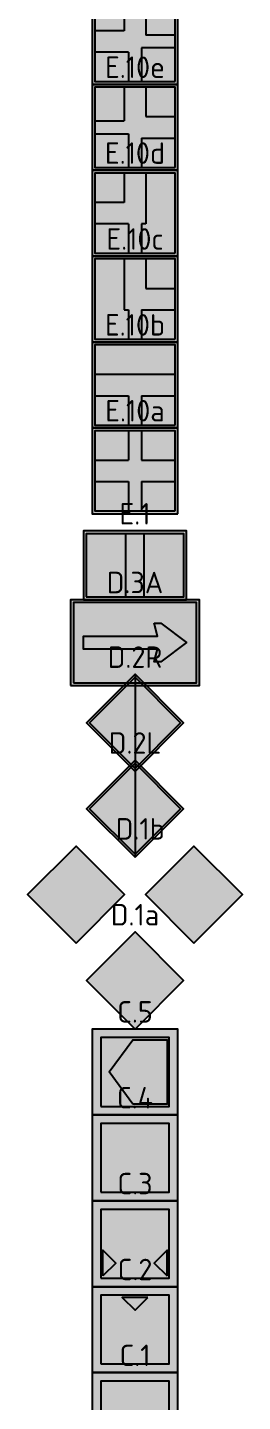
# Model space of a CAD drawing. Header units: metres. Extents: x -13 to 18, y 0 to 1289.
# Drawn here: x -12.5 to 12.5, y 486.6 to 646.6 of the extents above; entities that cross this region are included whole.
import ezdxf
from ezdxf.enums import TextEntityAlignment as Align

# ---------------------------------------------------------------- set-up
doc = ezdxf.new("R2010")
doc.units = ezdxf.units.M
doc.styles.add('NLC-ISO-RVV', font='NLCS-RVV.ttf')
doc.styles.add('NLCS-ISO', font='NLCS-ISO.ttf')

# ---------------------------------------------------------------- blocks, each defined once
blk = doc.blocks.new('SVV-VERKEERSTEKEN_C1-SO')
h = blk.add_hatch(color=22)
h.dxf.hatch_style = 1
h.paths.add_polyline_path([(-5, 0), (5, 0), (5, 10), (-5, 10)])
h.paths.add_polyline_path([(-4, 1), (4, 1), (4, 9), (-4, 9)], flags=16)
h = blk.add_hatch(color=7)
h.dxf.hatch_style = 1
h.paths.add_polyline_path([(-4, 1), (4, 1), (4, 9), (-4, 9)])
h.paths.add_polyline_path([(1.5, 1.25), (-1.5, 1.25), (0, 2.75)], flags=16)
h = blk.add_hatch(color=168)
h.dxf.hatch_style = 1
h.paths.add_polyline_path([(1.5, 1.25), (-1.5, 1.25), (0, 2.75)])
at = {"color": 22}
for points in [[(-5, 0), (5, 0), (5, 10), (-5, 10)], [(-4, 1), (4, 1), (4, 9), (-4, 9)]]:
    blk.add_lwpolyline(points, close=True, dxfattribs=at)
at = {"color": 168, "flags": 128}
blk.add_lwpolyline([(1.5, 1.25), (-1.5, 1.25), (0, 2.75)], close=True, dxfattribs=at)
at = {"style": 'NLCS-ISO'}
blk.add_attdef('NR-RST', text='', height=2.5, dxfattribs=at).set_placement((0, 10), align=Align.BOTTOM_CENTER)
at = {"color": 168, "style": 'NLC-ISO-RVV'}
blk.add_attdef('BEPERKING-WATERDIEPTE', text='', height=3.5, dxfattribs=at).set_placement((0, 6), align=Align.MIDDLE_CENTER)
blk = doc.blocks.new('SVV-VERKEERSTEKEN_C2-SO')
h = blk.add_hatch(color=22)
h.dxf.hatch_style = 1
h.paths.add_polyline_path([(-5, 0), (5, 0), (5, 10), (-5, 10)])
h.paths.add_polyline_path([(-4, 1), (4, 1), (4, 9), (-4, 9)], flags=16)
h = blk.add_hatch(color=7)
h.dxf.hatch_style = 1
h.paths.add_polyline_path([(-4, 1), (4, 1), (4, 9), (-4, 9)])
h.paths.add_polyline_path([(1.5, 8.75), (-1.5, 8.75), (0, 7.25)], flags=16)
h = blk.add_hatch(color=168)
h.dxf.hatch_style = 1
h.paths.add_polyline_path([(1.5, 8.75), (-1.5, 8.75), (0, 7.25)])
at = {"color": 22}
for points in [[(-5, 0), (5, 0), (5, 10), (-5, 10)], [(-4, 1), (4, 1), (4, 9), (-4, 9)]]:
    blk.add_lwpolyline(points, close=True, dxfattribs=at)
at = {"color": 168, "flags": 128}
blk.add_lwpolyline([(1.5, 8.75), (-1.5, 8.75), (0, 7.25)], close=True, dxfattribs=at)
at = {"style": 'NLCS-ISO'}
blk.add_attdef('NR-RST', text='', height=2.5, dxfattribs=at).set_placement((0, 10), align=Align.BOTTOM_CENTER)
at = {"color": 168, "style": 'NLC-ISO-RVV'}
blk.add_attdef('BEPERKING-DOOVAARTHOOGTE', text='', height=3.5, dxfattribs=at).set_placement((0, 4.5), align=Align.MIDDLE_CENTER)
blk = doc.blocks.new('SVV-VERKEERSTEKEN_C3-SO')
h = blk.add_hatch(color=22)
h.dxf.hatch_style = 1
h.paths.add_polyline_path([(-5, 0), (5, 0), (5, 10), (-5, 10)])
h.paths.add_polyline_path([(-4, 1), (4, 1), (4, 9), (-4, 9)], flags=16)
h = blk.add_hatch(color=7)
h.dxf.hatch_style = 1
h.paths.add_polyline_path([(-4, 1), (4, 1), (4, 9), (-4, 9)])
h.paths.add_polyline_path([(3.75, 1.25), (3.75, 4.25), (2.25, 2.75)], flags=16)
h.paths.add_polyline_path([(-3.75, 1.25), (-3.75, 4.25), (-2.25, 2.75)], flags=16)
h = blk.add_hatch(color=168)
h.dxf.hatch_style = 1
h.paths.add_polyline_path([(-3.75, 1.25), (-3.75, 4.25), (-2.25, 2.75)])
h = blk.add_hatch(color=168)
h.dxf.hatch_style = 1
h.paths.add_polyline_path([(3.75, 1.25), (3.75, 4.25), (2.25, 2.75)])
at = {"color": 22}
for points in [[(-5, 0), (5, 0), (5, 10), (-5, 10)], [(-4, 1), (4, 1), (4, 9), (-4, 9)]]:
    blk.add_lwpolyline(points, close=True, dxfattribs=at)
at = {"color": 168, "flags": 128}
for points in [[(-3.75, 1.25), (-3.75, 4.25), (-2.25, 2.75)], [(3.75, 1.25), (3.75, 4.25), (2.25, 2.75)]]:
    blk.add_lwpolyline(points, close=True, dxfattribs=at)
at = {"style": 'NLCS-ISO'}
blk.add_attdef('NR-RST', text='', height=2.5, dxfattribs=at).set_placement((0, 10), align=Align.BOTTOM_CENTER)
at = {"color": 168, "style": 'NLC-ISO-RVV'}
blk.add_attdef('BEPERKING-DOORVAARTBREEDTE', text='', height=3.5, dxfattribs=at).set_placement((0, 6), align=Align.MIDDLE_CENTER)
blk = doc.blocks.new('SVV-VERKEERSTEKEN_C4-SO')
h = blk.add_hatch(color=22)
h.dxf.hatch_style = 1
h.paths.add_polyline_path([(-5, 0), (5, 0), (5, 10), (-5, 10)])
h.paths.add_polyline_path([(-4, 1), (4, 1), (4, 9), (-4, 9)], flags=16)
h = blk.add_hatch(color=7)
h.dxf.hatch_style = 1
h.paths.add_polyline_path([(-4, 1), (4, 1), (4, 9), (-4, 9)])
at = {"color": 22}
for points in [[(-5, 0), (5, 0), (5, 10), (-5, 10)], [(-4, 1), (4, 1), (4, 9), (-4, 9)]]:
    blk.add_lwpolyline(points, close=True, dxfattribs=at)
at = {"style": 'NLCS-ISO'}
blk.add_attdef('NR-RST', text='', height=2.5, dxfattribs=at).set_placement((0, 10), align=Align.BOTTOM_CENTER)
blk = doc.blocks.new('SVV-VERKEERSTEKEN_C5-SO')
h = blk.add_hatch(color=22)
h.dxf.hatch_style = 1
h.paths.add_polyline_path([(-5, 0), (5, 0), (5, 10), (-5, 10)])
h.paths.add_polyline_path([(-4, 1), (4, 1), (4, 9), (-4, 9)], flags=16)
h = blk.add_hatch(color=7)
h.dxf.hatch_style = 1
h.paths.add_polyline_path([(-4, 1), (4, 1), (4, 9), (-4, 9)])
h.paths.add_polyline_path([(-0.25, 1.25), (-3, 5), (-0.25, 8.75), (3.75, 8.75), (3.75, 1.25)], flags=16)
h = blk.add_hatch(color=168)
h.dxf.hatch_style = 1
h.paths.add_polyline_path([(-0.25, 1.25), (-3, 5), (-0.25, 8.75), (3.75, 8.75), (3.75, 1.25)])
at = {"color": 22}
for points in [[(-5, 0), (5, 0), (5, 10), (-5, 10)], [(-4, 1), (4, 1), (4, 9), (-4, 9)]]:
    blk.add_lwpolyline(points, close=True, dxfattribs=at)
at = {"color": 168, "flags": 128}
blk.add_lwpolyline([(-0.25, 1.25), (-3, 5), (-0.25, 8.75), (3.75, 8.75), (3.75, 1.25)], close=True, dxfattribs=at)
at = {"style": 'NLCS-ISO'}
blk.add_attdef('NR-RST', text='', height=2.5, dxfattribs=at).set_placement((0, 10), align=Align.BOTTOM_CENTER)
at = {"color": 7, "style": 'NLC-ISO-RVV'}
blk.add_attdef('AFSTAND-OEVER', text='', height=3, dxfattribs=at).set_placement((-1.25, 5), align=Align.MIDDLE_LEFT)
blk = doc.blocks.new('SVV-VERKEERSTEKEN_D1A-SO')
h = blk.add_hatch(color=40)
h.dxf.hatch_style = 1
h.paths.add_polyline_path([(0, 0), (5.66, 5.66), (0, 11.31), (-5.66, 5.66)])
at = {"color": 40}
blk.add_lwpolyline([(0, 0), (5.66, 5.66), (0, 11.31), (-5.66, 5.66)], close=True, dxfattribs=at)
at = {"style": 'NLCS-ISO'}
blk.add_attdef('NR-RST', text='', height=2.5, dxfattribs=at).set_placement((0, 11.31), align=Align.BOTTOM_CENTER)
blk = doc.blocks.new('SVV-VERKEERSTEKEN_D1B-SO')
h = blk.add_hatch(color=40)
h.dxf.hatch_style = 1
h.paths.add_polyline_path([(-6.87, 0), (-1.21, 5.66), (-6.87, 11.31), (-12.53, 5.66)])
h = blk.add_hatch(color=40)
h.dxf.hatch_style = 1
h.paths.add_polyline_path([(6.87, 0), (12.53, 5.66), (6.87, 11.31), (1.21, 5.66)])
at = {"color": 40}
for points in [[(-6.87, 0), (-1.21, 5.66), (-6.87, 11.31), (-12.53, 5.66)], [(6.87, 0), (12.53, 5.66), (6.87, 11.31), (1.21, 5.66)]]:
    blk.add_lwpolyline(points, close=True, dxfattribs=at)
at = {"style": 'NLCS-ISO'}
blk.add_attdef('NR-RST', text='', height=2.5, dxfattribs=at).set_placement((0.61, 11.31), align=Align.BOTTOM_CENTER)
blk = doc.blocks.new('SVV-VERKEERSTEKEN_D2L-SO')
h = blk.add_hatch(color=107)
h.dxf.hatch_style = 1
h.paths.add_polyline_path([(0, 10.96), (0, 11.31), (-5.66, 5.66), (0, 0), (0, 0.35), (-5.3, 5.66)])
h = blk.add_hatch(color=7)
h.dxf.hatch_style = 1
h.paths.add_polyline_path([(0, 11.31), (0, 10.96), (5.3, 5.66), (0, 0.35), (0, 0), (5.66, 5.66)])
h = blk.add_hatch(color=7)
h.dxf.hatch_style = 1
h.paths.add_polyline_path([(0, 10.96), (-5.3, 5.66), (0, 0.35)], flags=17)
h = blk.add_hatch(color=107)
h.dxf.hatch_style = 1
h.paths.add_polyline_path([(0, 10.96), (0, 0.35), (5.3, 5.66)], flags=17)
at = {"color": 107}
blk.add_line((0, 11.31), (0, 0), dxfattribs=at)
for points in [[(0, 0), (5.66, 5.66), (0, 11.31), (-5.66, 5.66)], [(0, 0.35), (5.3, 5.66), (0, 10.96), (-5.3, 5.66)]]:
    blk.add_lwpolyline(points, close=True, dxfattribs=at)
at = {"style": 'NLCS-ISO'}
blk.add_attdef('NR-RST', text='', height=2.5, dxfattribs=at).set_placement((0, 11.31), align=Align.BOTTOM_CENTER)
blk = doc.blocks.new('SVV-VERKEERSTEKEN_D2R-SO')
h = blk.add_hatch(color=7)
h.dxf.hatch_style = 1
h.paths.add_polyline_path([(-5.3, 5.66), (0, 10.96), (0, 11.31), (-5.66, 5.66), (0, 0), (0, 0.35)])
h = blk.add_hatch(color=107)
h.dxf.hatch_style = 1
h.paths.add_polyline_path([(0, 11.31), (0, 10.96), (5.3, 5.66), (0, 0.35), (0, 0), (5.66, 5.66)])
h = blk.add_hatch(color=107)
h.dxf.hatch_style = 1
h.paths.add_polyline_path([(0, 10.96), (-5.3, 5.66), (0, 0.35)], flags=17)
h = blk.add_hatch(color=7)
h.dxf.hatch_style = 1
h.paths.add_polyline_path([(0, 10.96), (0, 0.35), (5.3, 5.66)], flags=17)
at = {"color": 107}
blk.add_line((0, 11.31), (0, 0), dxfattribs=at)
for points in [[(0, 0), (5.66, 5.66), (0, 11.31), (-5.66, 5.66)], [(0, 0.35), (5.3, 5.66), (0, 10.96), (-5.3, 5.66)]]:
    blk.add_lwpolyline(points, close=True, dxfattribs=at)
at = {"style": 'NLCS-ISO'}
blk.add_attdef('NR-RST', text='', height=2.5, dxfattribs=at).set_placement((0, 11.31), align=Align.BOTTOM_CENTER)
blk = doc.blocks.new('SVV-VERKEERSTEKEN_D3A-SO')
h = blk.add_hatch(color=7)
h.dxf.hatch_style = 1
h.paths.add_polyline_path([(7.5, 10), (-7.5, 10), (-7.5, 0), (7.5, 0)])
h.paths.add_polyline_path([(7.17, 9.67), (7.17, 0.33), (-7.17, 0.33), (-7.17, 9.67)], flags=16)
h.paths.add_polyline_path([(6, 5), (3, 2.75), (2.25, 2.75), (2.625, 4.25), (-6, 4.25), (-6, 5.75), (2.625, 5.75), (2.25, 7.25), (3, 7.25)], flags=0)
h = blk.add_hatch(color=146)
h.dxf.hatch_style = 1
h.paths.add_polyline_path([(7.17, 9.67), (-7.17, 9.67), (-7.17, 0.33), (7.17, 0.33)])
h.paths.add_polyline_path([(3, 7.25), (6, 5), (3, 2.75), (2.25, 2.75), (2.625, 4.25), (-6, 4.25), (-6, 5.75), (2.625, 5.75), (2.25, 7.25)], flags=16)
h = blk.add_hatch(color=7)
h.dxf.hatch_style = 1
h.paths.add_polyline_path([(3, 7.25), (2.25, 7.25), (2.625, 5.75), (-6, 5.75), (-6, 4.25), (2.625, 4.25), (2.25, 2.75), (3, 2.75), (6, 5)])
at = {"color": 146}
for points in [[(-7.5, 0), (7.5, 0), (7.5, 10), (-7.5, 10)], [(-7.17, 0.33), (7.17, 0.33), (7.17, 9.67), (-7.17, 9.67)]]:
    blk.add_lwpolyline(points, close=True, dxfattribs=at)
at = {"color": 146, "flags": 128}
blk.add_lwpolyline([(2.25, 7.25), (3, 7.25), (6, 5), (3, 2.75), (2.25, 2.75), (2.625, 4.25), (-6, 4.25), (-6, 5.75), (2.625, 5.75)], close=True, dxfattribs=at)
at = {"style": 'NLCS-ISO'}
blk.add_attdef('NR-RST', text='', height=2.5, dxfattribs=at).set_placement((0, 10), align=Align.BOTTOM_CENTER)
blk = doc.blocks.new('SVV-VERKEERSTEKEN_E1-SO')
h = blk.add_hatch(color=7)
h.dxf.hatch_style = 1
h.paths.add_polyline_path([(6, 8), (-6, 8), (-6, 0), (6, 0)])
h.paths.add_polyline_path([(5.67, 7.67), (5.67, 0.33), (-5.67, 0.33), (-5.67, 7.67)], flags=16)
h.paths.add_polyline_path([(1.05, 7.67), (-1.05, 7.67), (-1.05, 0.33), (1.05, 0.33)], flags=0)
h = blk.add_hatch(color=107)
h.dxf.hatch_style = 1
h.paths.add_polyline_path([(-1.05, 7.67), (-5.67, 7.67), (-5.67, 0.33), (-1.05, 0.33)])
h = blk.add_hatch(color=7)
h.dxf.hatch_style = 1
h.paths.add_polyline_path([(1.05, 7.67), (-1.05, 7.67), (-1.05, 0.33), (1.05, 0.33)])
h = blk.add_hatch(color=107)
h.dxf.hatch_style = 1
h.paths.add_polyline_path([(5.67, 7.67), (1.05, 7.67), (1.05, 0.33), (5.67, 0.33)])
at = {"color": 107}
for p, q in [((-1.05, 0.33), (-1.05, 7.67)), ((1.05, 0.33), (1.05, 7.67))]:
    blk.add_line(p, q, dxfattribs=at)
blk.add_lwpolyline([(-6, 0), (6, 0), (6, 8), (-6, 8)], close=True, dxfattribs=at)
at = {"color": 7}
blk.add_lwpolyline([(-5.67, 0.33), (5.67, 0.33), (5.67, 7.67), (-5.67, 7.67)], close=True, dxfattribs=at)
at = {"style": 'NLCS-ISO'}
blk.add_attdef('NR-RST', text='', height=2.5, dxfattribs=at).set_placement((0, 8), align=Align.BOTTOM_CENTER)
blk = doc.blocks.new('SVV-VERKEERSTEKEN_E10A-SO')
h = blk.add_hatch(color=7)
h.dxf.hatch_style = 1
h.paths.add_polyline_path([(4.67, 0.33), (4.67, 9.67), (-4.67, 9.67), (-4.67, 0.33)], flags=16)
h.paths.add_polyline_path([(5, 0), (5, 10), (-5, 10), (-5, 0)])
h = blk.add_hatch(color=7)
h.dxf.hatch_style = 1
h.paths.add_polyline_path([(-0.75, 3.75), (-0.75, 0.33), (0.75, 0.33), (0.75, 3.75), (4.67, 3.75), (4.67, 6.25), (0.75, 6.25), (0.75, 9.67), (-0.75, 9.67), (-0.75, 6.25), (-4.67, 6.25), (-4.67, 3.75)])
h = blk.add_hatch(color=146)
h.dxf.hatch_style = 1
h.paths.add_polyline_path([(-0.75, 9.67), (-4.67, 9.67), (-4.67, 6.25), (-0.75, 6.25)], flags=17)
h = blk.add_hatch(color=146)
h.dxf.hatch_style = 1
h.paths.add_polyline_path([(4.67, 9.67), (0.75, 9.67), (0.75, 6.25), (4.67, 6.25)])
h = blk.add_hatch(color=146)
h.dxf.hatch_style = 1
h.paths.add_polyline_path([(-0.75, 3.75), (-4.67, 3.75), (-4.67, 0.33), (-0.75, 0.33)], flags=17)
h = blk.add_hatch(color=146)
h.dxf.hatch_style = 1
h.paths.add_polyline_path([(0.75, 0.33), (4.67, 0.33), (4.67, 3.75), (0.75, 3.75)])
at = {"color": 146}
for p, q in [((-0.75, 9.67), (-0.75, 6.25)), ((0.75, 9.67), (0.75, 6.25)), ((-4.67, 6.25), (-0.75, 6.25)), ((0.75, 6.25), (4.67, 6.25)), ((-4.67, 3.75), (-0.75, 3.75)), ((-0.75, 3.75), (-0.75, 0.33)), ((0.75, 3.75), (0.75, 0.33)), ((0.75, 3.75), (4.67, 3.75))]:
    blk.add_line(p, q, dxfattribs=at)
blk.add_lwpolyline([(5, 0), (5, 10), (-5, 10), (-5, 0)], close=True, dxfattribs=at)
at = {"color": 7}
blk.add_lwpolyline([(4.67, 0.33), (4.67, 9.67), (-4.67, 9.67), (-4.67, 0.33)], close=True, dxfattribs=at)
at = {"style": 'NLCS-ISO'}
blk.add_attdef('NR-RST', text='', height=2.5, dxfattribs=at).set_placement((0, 10), align=Align.BOTTOM_CENTER)
blk = doc.blocks.new('SVV-VERKEERSTEKEN_E10B-SO')
h = blk.add_hatch(color=7)
h.dxf.hatch_style = 1
h.paths.add_polyline_path([(4.67, 0.33), (4.67, 9.67), (-4.67, 9.67), (-4.67, 0.33)], flags=16)
h.paths.add_polyline_path([(5, 0), (5, 10), (-5, 10), (-5, 0)])
h = blk.add_hatch(color=146)
h.dxf.hatch_style = 1
h.paths.add_polyline_path([(4.67, 6.25), (4.67, 9.67), (-4.67, 9.67), (-4.67, 6.25)])
h = blk.add_hatch(color=7)
h.dxf.hatch_style = 1
h.paths.add_polyline_path([(-0.75, 3.75), (-0.75, 0.33), (0.75, 0.33), (0.75, 3.75), (4.67, 3.75), (4.67, 6.25), (-4.67, 6.25), (-4.67, 3.75)])
h = blk.add_hatch(color=146)
h.dxf.hatch_style = 1
h.paths.add_polyline_path([(-0.75, 3.75), (-4.67, 3.75), (-4.67, 0.33), (-0.75, 0.33)], flags=17)
h = blk.add_hatch(color=146)
h.dxf.hatch_style = 1
h.paths.add_polyline_path([(0.75, 0.33), (4.67, 0.33), (4.67, 3.75), (0.75, 3.75)], flags=17)
at = {"color": 146}
for p, q in [((-4.67, 6.25), (4.67, 6.25)), ((-4.67, 3.75), (-0.75, 3.75)), ((-0.75, 3.75), (-0.75, 0.33)), ((0.75, 3.75), (0.75, 0.33)), ((0.75, 3.75), (4.67, 3.75))]:
    blk.add_line(p, q, dxfattribs=at)
blk.add_lwpolyline([(5, 0), (5, 10), (-5, 10), (-5, 0)], close=True, dxfattribs=at)
at = {"color": 7}
blk.add_lwpolyline([(4.67, 0.33), (4.67, 9.67), (-4.67, 9.67), (-4.67, 0.33)], close=True, dxfattribs=at)
at = {"style": 'NLCS-ISO'}
blk.add_attdef('NR-RST', text='', height=2.5, dxfattribs=at).set_placement((0, 10), align=Align.BOTTOM_CENTER)
blk = doc.blocks.new('SVV-VERKEERSTEKEN_E10C-SO')
h = blk.add_hatch(color=7)
h.dxf.hatch_style = 1
h.paths.add_polyline_path([(4.67, 0.33), (4.67, 9.67), (-4.67, 9.67), (-4.67, 0.33)], flags=16)
h.paths.add_polyline_path([(5, 0), (5, 10), (-5, 10), (-5, 0)])
h = blk.add_hatch(color=146)
h.dxf.hatch_style = 1
h.paths.add_polyline_path([(-0.75, 3.75), (-1.25, 3.75), (-1.25, 9.67), (-4.67, 9.67), (-4.67, 0.33), (-0.75, 0.33)])
h = blk.add_hatch(color=7)
h.dxf.hatch_style = 1
h.paths.add_polyline_path([(1.25, 6.25), (1.25, 9.67), (-1.25, 9.67), (-1.25, 3.75), (-0.75, 3.75), (-0.75, 0.33), (0.75, 0.33), (0.75, 3.75), (4.67, 3.75), (4.67, 6.25)])
h = blk.add_hatch(color=146)
h.dxf.hatch_style = 1
h.paths.add_polyline_path([(1.25, 6.25), (4.67, 6.25), (4.67, 9.67), (1.25, 9.67)])
h = blk.add_hatch(color=146)
h.dxf.hatch_style = 1
h.paths.add_polyline_path([(0.75, 3.75), (0.75, 0.33), (4.67, 0.33), (4.67, 3.75)])
at = {"color": 146}
for p, q in [((-1.25, 9.67), (-1.25, 3.75)), ((1.25, 9.67), (1.25, 6.25)), ((1.25, 6.25), (4.67, 6.25)), ((-1.25, 3.75), (-0.75, 3.75)), ((-0.75, 3.75), (-0.75, 0.33)), ((0.75, 3.75), (0.75, 0.33)), ((0.75, 3.75), (4.67, 3.75))]:
    blk.add_line(p, q, dxfattribs=at)
blk.add_lwpolyline([(5, 0), (5, 10), (-5, 10), (-5, 0)], close=True, dxfattribs=at)
at = {"color": 7}
blk.add_lwpolyline([(4.67, 0.33), (4.67, 9.67), (-4.67, 9.67), (-4.67, 0.33)], close=True, dxfattribs=at)
at = {"style": 'NLCS-ISO'}
blk.add_attdef('NR-RST', text='', height=2.5, dxfattribs=at).set_placement((0, 10), align=Align.BOTTOM_CENTER)
blk = doc.blocks.new('SVV-VERKEERSTEKEN_E10D-SO')
h = blk.add_hatch(color=7)
h.dxf.hatch_style = 1
h.paths.add_polyline_path([(4.67, 0.33), (4.67, 9.67), (-4.67, 9.67), (-4.67, 0.33)], flags=16)
h.paths.add_polyline_path([(5, 0), (5, 10), (-5, 10), (-5, 0)])
h = blk.add_hatch(color=146)
h.dxf.hatch_style = 1
h.paths.add_polyline_path([(-1.25, 9.67), (-4.67, 9.67), (-4.67, 6.25), (-1.25, 6.25)])
h = blk.add_hatch(color=7)
h.dxf.hatch_style = 1
h.paths.add_polyline_path([(1.25, 9.67), (-1.25, 9.67), (-1.25, 6.25), (-4.67, 6.25), (-4.67, 3.75), (-0.75, 3.75), (-0.75, 0.33), (0.75, 0.33), (0.75, 3.75), (1.25, 3.75)])
h = blk.add_hatch(color=146)
h.dxf.hatch_style = 1
h.paths.add_polyline_path([(1.25, 3.75), (0.75, 3.75), (0.75, 0.33), (4.67, 0.33), (4.67, 9.67), (1.25, 9.67)])
h = blk.add_hatch(color=146)
h.dxf.hatch_style = 1
h.paths.add_polyline_path([(-4.67, 3.75), (-4.67, 0.33), (-0.75, 0.33), (-0.75, 3.75)])
at = {"color": 146}
for p, q in [((-1.25, 9.67), (-1.25, 6.25)), ((1.25, 9.67), (1.25, 3.75)), ((-1.25, 6.25), (-4.67, 6.25)), ((-0.75, 3.75), (-4.67, 3.75)), ((-0.75, 3.75), (-0.75, 0.33)), ((0.75, 3.75), (0.75, 0.33)), ((1.25, 3.75), (0.75, 3.75))]:
    blk.add_line(p, q, dxfattribs=at)
blk.add_lwpolyline([(5, 0), (5, 10), (-5, 10), (-5, 0)], close=True, dxfattribs=at)
at = {"color": 7}
blk.add_lwpolyline([(4.67, 0.33), (4.67, 9.67), (-4.67, 9.67), (-4.67, 0.33)], close=True, dxfattribs=at)
at = {"style": 'NLCS-ISO'}
blk.add_attdef('NR-RST', text='', height=2.5, dxfattribs=at).set_placement((0, 10), align=Align.BOTTOM_CENTER)
blk = doc.blocks.new('SVV-VERKEERSTEKEN_E10E-SO')
h = blk.add_hatch(color=7)
h.dxf.hatch_style = 1
h.paths.add_polyline_path([(4.67, 0.33), (4.67, 9.67), (-4.67, 9.67), (-4.67, 0.33)], flags=16)
h.paths.add_polyline_path([(5, 0), (5, 10), (-5, 10), (-5, 0)])
h = blk.add_hatch(color=7)
h.dxf.hatch_style = 1
h.paths.add_polyline_path([(-0.75, 4.25), (-0.75, 0.33), (0.75, 0.33), (0.75, 3.75), (4.67, 3.75), (4.67, 6.25), (1.25, 6.25), (1.25, 9.67), (-1.25, 9.67), (-1.25, 5.75), (-4.67, 5.75), (-4.67, 4.25)])
h = blk.add_hatch(color=146)
h.dxf.hatch_style = 1
h.paths.add_polyline_path([(-1.25, 9.67), (-4.67, 9.67), (-4.67, 5.75), (-1.25, 5.75)], flags=17)
h = blk.add_hatch(color=146)
h.dxf.hatch_style = 1
h.paths.add_polyline_path([(1.25, 9.67), (1.25, 6.25), (4.67, 6.25), (4.67, 9.67)])
h = blk.add_hatch(color=146)
h.dxf.hatch_style = 1
h.paths.add_polyline_path([(-0.75, 4.25), (-4.67, 4.25), (-4.67, 0.33), (-0.75, 0.33)])
h = blk.add_hatch(color=146)
h.dxf.hatch_style = 1
h.paths.add_polyline_path([(4.67, 3.75), (0.75, 3.75), (0.75, 0.33), (4.67, 0.33)])
at = {"color": 146}
for p, q in [((-1.25, 9.67), (-1.25, 5.75)), ((1.25, 9.67), (1.25, 6.25)), ((-4.67, 5.75), (-1.25, 5.75)), ((1.25, 6.25), (4.67, 6.25)), ((-4.67, 4.25), (-0.75, 4.25)), ((-0.75, 4.25), (-0.75, 0.33)), ((0.75, 3.75), (0.75, 0.33)), ((0.75, 3.75), (4.67, 3.75))]:
    blk.add_line(p, q, dxfattribs=at)
blk.add_lwpolyline([(5, 0), (5, 10), (-5, 10), (-5, 0)], close=True, dxfattribs=at)
at = {"color": 7}
blk.add_lwpolyline([(4.67, 0.33), (4.67, 9.67), (-4.67, 9.67), (-4.67, 0.33)], close=True, dxfattribs=at)
at = {"style": 'NLCS-ISO'}
blk.add_attdef('NR-RST', text='', height=2.5, dxfattribs=at).set_placement((0, 10), align=Align.BOTTOM_CENTER)
blk = doc.blocks.new('SVV-VERKEERSTEKEN_E10F-SO')
h = blk.add_hatch(color=7)
h.dxf.hatch_style = 1
h.paths.add_polyline_path([(4.67, 0.33), (4.67, 9.67), (-4.67, 9.67), (-4.67, 0.33)], flags=16)
h.paths.add_polyline_path([(5, 0), (5, 10), (-5, 10), (-5, 0)])
h = blk.add_hatch(color=146)
h.dxf.hatch_style = 1
h.paths.add_polyline_path([(-1.25, 9.67), (-4.67, 9.67), (-4.67, 6.25), (-1.25, 6.25)], flags=17)
h = blk.add_hatch(color=7)
h.dxf.hatch_style = 1
h.paths.add_polyline_path([(1.25, 9.67), (-1.25, 9.67), (-1.25, 6.25), (-4.67, 6.25), (-4.67, 3.75), (-0.75, 3.75), (-0.75, 0.33), (0.75, 0.33), (0.75, 4.25), (4.67, 4.25), (4.67, 5.75), (1.25, 5.75)])
h = blk.add_hatch(color=146)
h.dxf.hatch_style = 1
h.paths.add_polyline_path([(1.25, 5.75), (4.67, 5.75), (4.67, 9.67), (1.25, 9.67)])
h = blk.add_hatch(color=146)
h.dxf.hatch_style = 1
h.paths.add_polyline_path([(-4.67, 3.75), (-4.67, 0.33), (-0.75, 0.33), (-0.75, 3.75)], flags=17)
h = blk.add_hatch(color=146)
h.dxf.hatch_style = 1
h.paths.add_polyline_path([(0.75, 0.33), (4.67, 0.33), (4.67, 4.25), (0.75, 4.25)])
at = {"color": 146}
for p, q in [((-1.25, 9.67), (-1.25, 6.25)), ((1.25, 9.67), (1.25, 5.75)), ((-1.25, 6.25), (-4.67, 6.25)), ((4.67, 5.75), (1.25, 5.75)), ((-0.75, 3.75), (-4.67, 3.75)), ((-0.75, 3.75), (-0.75, 0.33)), ((0.75, 4.25), (0.75, 0.33)), ((4.67, 4.25), (0.75, 4.25))]:
    blk.add_line(p, q, dxfattribs=at)
blk.add_lwpolyline([(5, 0), (5, 10), (-5, 10), (-5, 0)], close=True, dxfattribs=at)
at = {"color": 7}
blk.add_lwpolyline([(4.67, 0.33), (4.67, 9.67), (-4.67, 9.67), (-4.67, 0.33)], close=True, dxfattribs=at)
at = {"style": 'NLCS-ISO'}
blk.add_attdef('NR-RST', text='', height=2.5, dxfattribs=at).set_placement((0, 10), align=Align.BOTTOM_CENTER)

msp = doc.modelspace()

# ---------------------------------------------------------------- block references
for name, p, values in [('SVV-VERKEERSTEKEN_E10F-SO', (0, 640), {'NR-RST': 'E.10f'}), ('SVV-VERKEERSTEKEN_E10E-SO', (0, 630), {'NR-RST': 'E.10e'}), ('SVV-VERKEERSTEKEN_E10D-SO', (0, 620), {'NR-RST': 'E.10d'}), ('SVV-VERKEERSTEKEN_E10C-SO', (0, 610), {'NR-RST': 'E.10c'}), ('SVV-VERKEERSTEKEN_E10B-SO', (0, 600), {'NR-RST': 'E.10b'}), ('SVV-VERKEERSTEKEN_E10A-SO', (0, 590), {'NR-RST': 'E.10a'}), ('SVV-VERKEERSTEKEN_E1-SO', (0, 580), {'NR-RST': 'E.1'}), ('SVV-VERKEERSTEKEN_D3A-SO', (0, 570), {'NR-RST': 'D.3A'}), ('SVV-VERKEERSTEKEN_D2R-SO', (0, 560), {'NR-RST': 'D.2R'}), ('SVV-VERKEERSTEKEN_D2L-SO', (0, 550), {'NR-RST': 'D.2L'}), ('SVV-VERKEERSTEKEN_D1B-SO', (0, 540), {'NR-RST': 'D.1b'}), ('SVV-VERKEERSTEKEN_D1A-SO', (0, 530), {'NR-RST': 'D.1a'}), ('SVV-VERKEERSTEKEN_C5-SO', (0, 520), {'NR-RST': 'C.5'}), ('SVV-VERKEERSTEKEN_C4-SO', (0, 510), {'NR-RST': 'C.4'}), ('SVV-VERKEERSTEKEN_C3-SO', (0, 500), {'NR-RST': 'C.3'}), ('SVV-VERKEERSTEKEN_C2-SO', (0, 490), {'NR-RST': 'C.2'}), ('SVV-VERKEERSTEKEN_C1-SO', (0, 480), {'NR-RST': 'C.1'})]:
    msp.add_blockref(name, p).add_auto_attribs(values)

doc.saveas('drawing.dxf')
